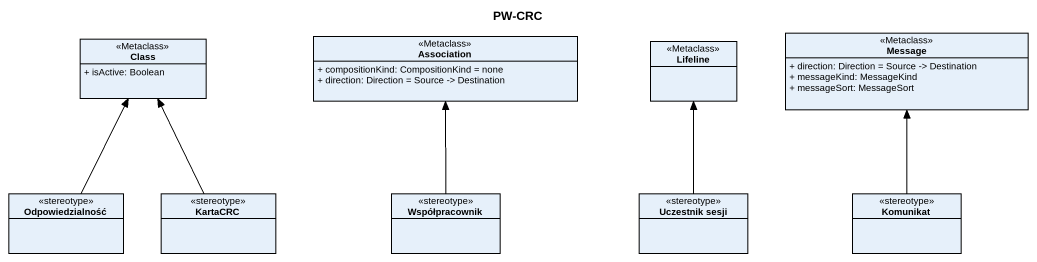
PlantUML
@startuml
title PW-CRC
hide circle
hide empty members
skinparam classAttributeIconSize 0
class "Class" as Class_ <<Metaclass>> {
  + isActive: Boolean
}
class Association <<Metaclass>> {
  + compositionKind: CompositionKind = none
  + direction: Direction = Source -> Destination
}
class Message <<Metaclass>> {
  + direction: Direction = Source -> Destination
  + messageKind: MessageKind
  + messageSort: MessageSort
}
class Lifeline <<Metaclass>>
class Odpowiedzialność <<stereotype>>
class KartaCRC <<stereotype>>
class Współpracownik <<stereotype>>
class "Uczestnik sesji" as Uczestnik_sesji <<stereotype>>
class Komunikat <<stereotype>>
Odpowiedzialność -up-> Class_
KartaCRC -up-> Class_
Współpracownik -up-> Association
Uczestnik_sesji -up-> Lifeline
Komunikat -up-> Message
@enduml
